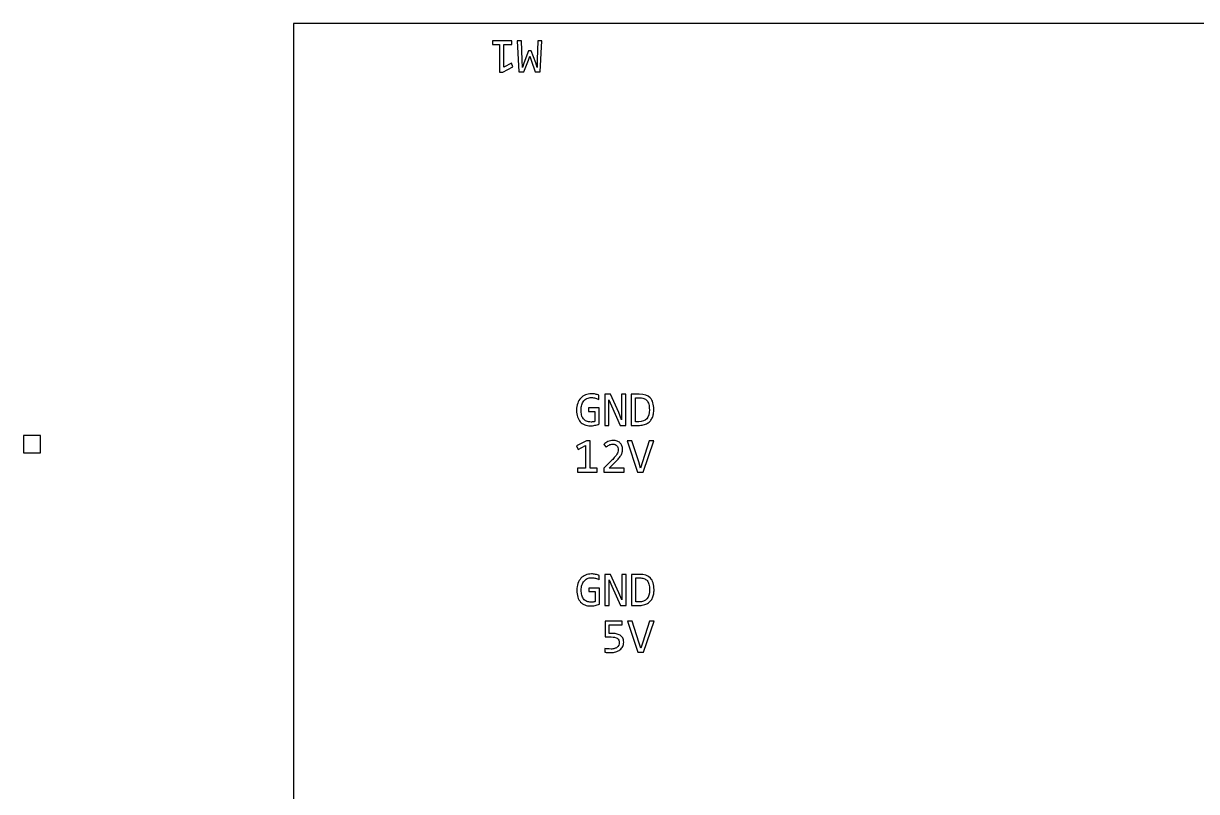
# Model space of a CAD drawing. Extents: x -3.55 to 1.83, y -0.93 to 2.57.
# Drawn here: x -3.546 to -0.876, y 0.823 to 2.572 of the extents above; entities that cross this region are included whole.
import ezdxf

# ---------------------------------------------------------------- set-up
doc = ezdxf.new("R2010")
doc.units = 0
doc.header["$MEASUREMENT"] = 0
doc.layers.add('LAYER_1', color=7, linetype='CONTINUOUS')

msp = doc.modelspace()

# ---------------------------------------------------------------- linework, layer by layer
at = {"layer": 'LAYER_1'}
for points in [[(-2.9308, -0.9252), (1.833, -0.9252), (1.833, 2.5716), (-2.9308, 2.5716), (-2.9308, -0.9252)], [(-3.5456, 1.594), (-3.5071, 1.594), (-3.5071, 1.6333), (-3.5456, 1.6333), (-3.5456, 1.594)]]:
    msp.add_lwpolyline(points, close=True, dxfattribs=at)
for points, knots in [([(-2.4785, 2.5322), (-2.4785, 2.5322), (-2.4339, 2.5322), (-2.4339, 2.5322), (-2.4339, 2.5322), (-2.4339, 2.5234), (-2.4339, 2.5234), (-2.4339, 2.5234), (-2.4522, 2.5234), (-2.4522, 2.5234), (-2.4522, 2.5234), (-2.4522, 2.4717), (-2.4522, 2.4717), (-2.4522, 2.4717), (-2.4352, 2.4809), (-2.4352, 2.4809), (-2.4352, 2.4809), (-2.4317, 2.4729), (-2.4317, 2.4729), (-2.4317, 2.4729), (-2.4543, 2.461), (-2.4543, 2.461), (-2.4543, 2.461), (-2.4626, 2.461), (-2.4626, 2.461), (-2.4626, 2.461), (-2.4626, 2.5234), (-2.4626, 2.5234), (-2.4626, 2.5234), (-2.4785, 2.5234), (-2.4785, 2.5234), (-2.4785, 2.5234), (-2.4785, 2.5322), (-2.4785, 2.5322)], [0, 0, 0, 0, 0.090909, 0.090909, 0.090909, 0.181818, 0.181818, 0.181818, 0.272727, 0.272727, 0.272727, 0.363636, 0.363636, 0.363636, 0.454545, 0.454545, 0.454545, 0.545455, 0.545455, 0.545455, 0.636364, 0.636364, 0.636364, 0.727273, 0.727273, 0.727273, 0.818182, 0.818182, 0.818182, 0.909091, 0.909091, 0.909091, 1, 1, 1, 1]), ([(-2.4217, 2.5322), (-2.4217, 2.5322), (-2.4123, 2.5322), (-2.4123, 2.5322), (-2.4123, 2.5322), (-2.4109, 2.4879), (-2.4109, 2.4879), (-2.4109, 2.4879), (-2.4102, 2.471), (-2.4102, 2.471), (-2.4102, 2.471), (-2.407, 2.4809), (-2.407, 2.4809), (-2.407, 2.4809), (-2.3965, 2.5091), (-2.3965, 2.5091), (-2.3965, 2.5091), (-2.3898, 2.5091), (-2.3898, 2.5091), (-2.3898, 2.5091), (-2.3799, 2.4819), (-2.3799, 2.4819), (-2.3799, 2.4819), (-2.3766, 2.471), (-2.3766, 2.471), (-2.3766, 2.471), (-2.3764, 2.4887), (-2.3764, 2.4887), (-2.3764, 2.4887), (-2.3751, 2.5322), (-2.3751, 2.5322), (-2.3751, 2.5322), (-2.366, 2.5322), (-2.366, 2.5322), (-2.366, 2.5322), (-2.3695, 2.4613), (-2.3695, 2.4613), (-2.3695, 2.4613), (-2.3809, 2.4613), (-2.3809, 2.4613), (-2.3809, 2.4613), (-2.3905, 2.4881), (-2.3905, 2.4881), (-2.3905, 2.4881), (-2.3935, 2.4971), (-2.3935, 2.4971), (-2.3935, 2.4971), (-2.3965, 2.4881), (-2.3965, 2.4881), (-2.3965, 2.4881), (-2.4065, 2.4613), (-2.4065, 2.4613), (-2.4065, 2.4613), (-2.4183, 2.4613), (-2.4183, 2.4613), (-2.4183, 2.4613), (-2.4217, 2.5322), (-2.4217, 2.5322)], [0, 0, 0, 0, 0.052632, 0.052632, 0.052632, 0.105263, 0.105263, 0.105263, 0.157895, 0.157895, 0.157895, 0.210526, 0.210526, 0.210526, 0.263158, 0.263158, 0.263158, 0.315789, 0.315789, 0.315789, 0.368421, 0.368421, 0.368421, 0.421053, 0.421053, 0.421053, 0.473684, 0.473684, 0.473684, 0.526316, 0.526316, 0.526316, 0.578947, 0.578947, 0.578947, 0.631579, 0.631579, 0.631579, 0.684211, 0.684211, 0.684211, 0.736842, 0.736842, 0.736842, 0.789474, 0.789474, 0.789474, 0.842105, 0.842105, 0.842105, 0.894737, 0.894737, 0.894737, 0.947368, 0.947368, 0.947368, 1, 1, 1, 1]), ([(-2.2358, 1.7155), (-2.2384, 1.7169), (-2.2411, 1.718), (-2.2439, 1.7188), (-2.2467, 1.7196), (-2.2497, 1.7199), (-2.253, 1.7199), (-2.2568, 1.7199), (-2.2601, 1.7193), (-2.2631, 1.7179), (-2.266, 1.7166), (-2.2684, 1.7147), (-2.2705, 1.7123), (-2.2725, 1.7098), (-2.274, 1.7069), (-2.2751, 1.7034), (-2.2761, 1.7), (-2.2767, 1.6962), (-2.2767, 1.6921), (-2.2767, 1.6877), (-2.2762, 1.6838), (-2.2754, 1.6804), (-2.2745, 1.677), (-2.2732, 1.674), (-2.2713, 1.6716), (-2.2695, 1.6693), (-2.2671, 1.6674), (-2.2642, 1.6662), (-2.2614, 1.6649), (-2.2579, 1.6643), (-2.2539, 1.6643), (-2.2532, 1.6643), (-2.2525, 1.6643), (-2.2517, 1.6644), (-2.2509, 1.6645), (-2.2501, 1.6646), (-2.2493, 1.6647), (-2.2485, 1.6648), (-2.2477, 1.665), (-2.247, 1.6651), (-2.2462, 1.6653), (-2.2456, 1.6655), (-2.245, 1.6657), (-2.245, 1.6657), (-2.245, 1.6883), (-2.245, 1.6883), (-2.245, 1.6883), (-2.2595, 1.6883), (-2.2595, 1.6883), (-2.2595, 1.6883), (-2.2595, 1.6963), (-2.2595, 1.6963), (-2.2595, 1.6963), (-2.2354, 1.6963), (-2.2354, 1.6963), (-2.2354, 1.6963), (-2.2354, 1.66), (-2.2354, 1.66), (-2.2369, 1.6593), (-2.2385, 1.6587), (-2.2401, 1.6582), (-2.2418, 1.6576), (-2.2435, 1.6572), (-2.2452, 1.6568), (-2.2469, 1.6564), (-2.2486, 1.6562), (-2.2503, 1.656), (-2.252, 1.6558), (-2.2537, 1.6557), (-2.2552, 1.6557), (-2.2601, 1.6557), (-2.2645, 1.6565), (-2.2684, 1.658), (-2.2722, 1.6595), (-2.2756, 1.6618), (-2.2783, 1.6648), (-2.281, 1.6677), (-2.2831, 1.6715), (-2.2846, 1.6759), (-2.286, 1.6804), (-2.2868, 1.6855), (-2.2868, 1.6914), (-2.2868, 1.6972), (-2.286, 1.7024), (-2.2843, 1.707), (-2.2827, 1.7116), (-2.2804, 1.7156), (-2.2775, 1.7188), (-2.2745, 1.722), (-2.271, 1.7244), (-2.2668, 1.7261), (-2.2627, 1.7278), (-2.2581, 1.7286), (-2.2531, 1.7286), (-2.25, 1.7286), (-2.2469, 1.7283), (-2.2441, 1.7278), (-2.2412, 1.7272), (-2.2384, 1.7263), (-2.2358, 1.7251), (-2.2358, 1.7251), (-2.2358, 1.7155), (-2.2358, 1.7155)], [0, 0, 0, 0, 0.029412, 0.029412, 0.029412, 0.058824, 0.058824, 0.058824, 0.088235, 0.088235, 0.088235, 0.117647, 0.117647, 0.117647, 0.147059, 0.147059, 0.147059, 0.176471, 0.176471, 0.176471, 0.205882, 0.205882, 0.205882, 0.235294, 0.235294, 0.235294, 0.264706, 0.264706, 0.264706, 0.294118, 0.294118, 0.294118, 0.323529, 0.323529, 0.323529, 0.352941, 0.352941, 0.352941, 0.382353, 0.382353, 0.382353, 0.411765, 0.411765, 0.411765, 0.441176, 0.441176, 0.441176, 0.470588, 0.470588, 0.470588, 0.5, 0.5, 0.5, 0.529412, 0.529412, 0.529412, 0.558824, 0.558824, 0.558824, 0.588235, 0.588235, 0.588235, 0.617647, 0.617647, 0.617647, 0.647059, 0.647059, 0.647059, 0.676471, 0.676471, 0.676471, 0.705882, 0.705882, 0.705882, 0.735294, 0.735294, 0.735294, 0.764706, 0.764706, 0.764706, 0.794118, 0.794118, 0.794118, 0.823529, 0.823529, 0.823529, 0.852941, 0.852941, 0.852941, 0.882353, 0.882353, 0.882353, 0.911765, 0.911765, 0.911765, 0.941176, 0.941176, 0.941176, 0.970588, 0.970588, 0.970588, 1, 1, 1, 1]), ([(-2.1746, 1.6567), (-2.1746, 1.6567), (-2.1877, 1.6567), (-2.1877, 1.6567), (-2.1877, 1.6567), (-2.2074, 1.7009), (-2.2074, 1.7009), (-2.2074, 1.7009), (-2.2131, 1.7152), (-2.2131, 1.7152), (-2.2131, 1.7152), (-2.2131, 1.6794), (-2.2131, 1.6794), (-2.2131, 1.6794), (-2.2131, 1.6567), (-2.2131, 1.6567), (-2.2131, 1.6567), (-2.2228, 1.6567), (-2.2228, 1.6567), (-2.2228, 1.6567), (-2.2228, 1.7276), (-2.2228, 1.7276), (-2.2228, 1.7276), (-2.2099, 1.7276), (-2.2099, 1.7276), (-2.2099, 1.7276), (-2.191, 1.6857), (-2.191, 1.6857), (-2.191, 1.6857), (-2.1842, 1.6695), (-2.1842, 1.6695), (-2.1842, 1.6695), (-2.1842, 1.7075), (-2.1842, 1.7075), (-2.1842, 1.7075), (-2.1842, 1.7276), (-2.1842, 1.7276), (-2.1842, 1.7276), (-2.1746, 1.7276), (-2.1746, 1.7276), (-2.1746, 1.7276), (-2.1746, 1.6567), (-2.1746, 1.6567)], [0, 0, 0, 0, 0.071429, 0.071429, 0.071429, 0.142857, 0.142857, 0.142857, 0.214286, 0.214286, 0.214286, 0.285714, 0.285714, 0.285714, 0.357143, 0.357143, 0.357143, 0.428571, 0.428571, 0.428571, 0.5, 0.5, 0.5, 0.571429, 0.571429, 0.571429, 0.642857, 0.642857, 0.642857, 0.714286, 0.714286, 0.714286, 0.785714, 0.785714, 0.785714, 0.857143, 0.857143, 0.857143, 0.928571, 0.928571, 0.928571, 1, 1, 1, 1]), ([(-2.111, 1.6929), (-2.111, 1.6896), (-2.1113, 1.6863), (-2.1118, 1.6832), (-2.1124, 1.6801), (-2.1132, 1.6772), (-2.1144, 1.6745), (-2.1155, 1.6718), (-2.117, 1.6694), (-2.1189, 1.6672), (-2.1207, 1.665), (-2.123, 1.6632), (-2.1256, 1.6616), (-2.1283, 1.6601), (-2.1314, 1.6589), (-2.135, 1.658), (-2.1385, 1.6571), (-2.1425, 1.6567), (-2.1471, 1.6567), (-2.1471, 1.6567), (-2.1623, 1.6567), (-2.1623, 1.6567), (-2.1623, 1.6567), (-2.1623, 1.7276), (-2.1623, 1.7276), (-2.1623, 1.7276), (-2.144, 1.7276), (-2.144, 1.7276), (-2.1329, 1.7276), (-2.1247, 1.7248), (-2.1192, 1.7191), (-2.1138, 1.7134), (-2.111, 1.7047), (-2.111, 1.6929)], [0, 0, 0, 0, 0.090909, 0.090909, 0.090909, 0.181818, 0.181818, 0.181818, 0.272727, 0.272727, 0.272727, 0.363636, 0.363636, 0.363636, 0.454545, 0.454545, 0.454545, 0.545455, 0.545455, 0.545455, 0.636364, 0.636364, 0.636364, 0.727273, 0.727273, 0.727273, 0.818182, 0.818182, 0.818182, 0.909091, 0.909091, 0.909091, 1, 1, 1, 1]), ([(-2.1212, 1.6923), (-2.1212, 1.6973), (-2.1216, 1.7015), (-2.1226, 1.705), (-2.1235, 1.7085), (-2.1249, 1.7113), (-2.1269, 1.7134), (-2.1288, 1.7156), (-2.1312, 1.7171), (-2.1341, 1.7181), (-2.137, 1.719), (-2.1404, 1.7195), (-2.1443, 1.7195), (-2.1443, 1.7195), (-2.1526, 1.7195), (-2.1526, 1.7195), (-2.1526, 1.7195), (-2.1526, 1.6651), (-2.1526, 1.6651), (-2.1526, 1.6651), (-2.1454, 1.6651), (-2.1454, 1.6651), (-2.1292, 1.6651), (-2.1212, 1.6741), (-2.1212, 1.6923)], [0, 0, 0, 0, 0.125, 0.125, 0.125, 0.25, 0.25, 0.25, 0.375, 0.375, 0.375, 0.5, 0.5, 0.5, 0.625, 0.625, 0.625, 0.75, 0.75, 0.75, 0.875, 0.875, 0.875, 1, 1, 1, 1]), ([(-2.24, 1.5505), (-2.24, 1.5505), (-2.2845, 1.5505), (-2.2845, 1.5505), (-2.2845, 1.5505), (-2.2845, 1.5593), (-2.2845, 1.5593), (-2.2845, 1.5593), (-2.2663, 1.5593), (-2.2663, 1.5593), (-2.2663, 1.5593), (-2.2663, 1.611), (-2.2663, 1.611), (-2.2663, 1.611), (-2.2833, 1.6018), (-2.2833, 1.6018), (-2.2833, 1.6018), (-2.2868, 1.6098), (-2.2868, 1.6098), (-2.2868, 1.6098), (-2.2642, 1.6217), (-2.2642, 1.6217), (-2.2642, 1.6217), (-2.2559, 1.6217), (-2.2559, 1.6217), (-2.2559, 1.6217), (-2.2559, 1.5593), (-2.2559, 1.5593), (-2.2559, 1.5593), (-2.24, 1.5593), (-2.24, 1.5593), (-2.24, 1.5593), (-2.24, 1.5505), (-2.24, 1.5505)], [0, 0, 0, 0, 0.090909, 0.090909, 0.090909, 0.181818, 0.181818, 0.181818, 0.272727, 0.272727, 0.272727, 0.363636, 0.363636, 0.363636, 0.454545, 0.454545, 0.454545, 0.545455, 0.545455, 0.545455, 0.636364, 0.636364, 0.636364, 0.727273, 0.727273, 0.727273, 0.818182, 0.818182, 0.818182, 0.909091, 0.909091, 0.909091, 1, 1, 1, 1]), ([(-2.1783, 1.5505), (-2.1783, 1.5505), (-2.225, 1.5505), (-2.225, 1.5505), (-2.225, 1.5505), (-2.225, 1.559), (-2.225, 1.559), (-2.225, 1.559), (-2.2067, 1.5772), (-2.2067, 1.5772), (-2.2037, 1.5802), (-2.2013, 1.5827), (-2.1994, 1.5849), (-2.1975, 1.5871), (-2.196, 1.589), (-2.195, 1.5908), (-2.1939, 1.5926), (-2.1932, 1.5943), (-2.1929, 1.5959), (-2.1925, 1.5975), (-2.1923, 1.5992), (-2.1923, 1.6011), (-2.1923, 1.6028), (-2.1926, 1.6045), (-2.193, 1.606), (-2.1935, 1.6076), (-2.1942, 1.609), (-2.1952, 1.6102), (-2.1962, 1.6114), (-2.1974, 1.6123), (-2.199, 1.613), (-2.2006, 1.6137), (-2.2024, 1.614), (-2.2046, 1.614), (-2.2076, 1.614), (-2.2103, 1.6134), (-2.2128, 1.612), (-2.2152, 1.6107), (-2.2175, 1.609), (-2.2196, 1.6068), (-2.2196, 1.6068), (-2.2248, 1.6131), (-2.2248, 1.6131), (-2.2221, 1.6159), (-2.219, 1.6181), (-2.2155, 1.6198), (-2.212, 1.6215), (-2.208, 1.6224), (-2.2033, 1.6224), (-2.2002, 1.6224), (-2.1973, 1.6219), (-2.1947, 1.621), (-2.1921, 1.62), (-2.1899, 1.6187), (-2.188, 1.6169), (-2.1861, 1.6151), (-2.1847, 1.613), (-2.1837, 1.6104), (-2.1826, 1.6078), (-2.1821, 1.6049), (-2.1821, 1.6017), (-2.1821, 1.599), (-2.1825, 1.5965), (-2.1832, 1.5942), (-2.1839, 1.5918), (-2.185, 1.5895), (-2.1865, 1.5873), (-2.1879, 1.585), (-2.1898, 1.5826), (-2.192, 1.5801), (-2.1942, 1.5777), (-2.1969, 1.575), (-2.1999, 1.572), (-2.1999, 1.572), (-2.2128, 1.5595), (-2.2128, 1.5595), (-2.2128, 1.5595), (-2.1783, 1.5595), (-2.1783, 1.5595), (-2.1783, 1.5595), (-2.1783, 1.5505), (-2.1783, 1.5505)], [0, 0, 0, 0, 0.037037, 0.037037, 0.037037, 0.074074, 0.074074, 0.074074, 0.111111, 0.111111, 0.111111, 0.148148, 0.148148, 0.148148, 0.185185, 0.185185, 0.185185, 0.222222, 0.222222, 0.222222, 0.259259, 0.259259, 0.259259, 0.296296, 0.296296, 0.296296, 0.333333, 0.333333, 0.333333, 0.37037, 0.37037, 0.37037, 0.407407, 0.407407, 0.407407, 0.444444, 0.444444, 0.444444, 0.481481, 0.481481, 0.481481, 0.518519, 0.518519, 0.518519, 0.555556, 0.555556, 0.555556, 0.592593, 0.592593, 0.592593, 0.62963, 0.62963, 0.62963, 0.666667, 0.666667, 0.666667, 0.703704, 0.703704, 0.703704, 0.740741, 0.740741, 0.740741, 0.777778, 0.777778, 0.777778, 0.814815, 0.814815, 0.814815, 0.851852, 0.851852, 0.851852, 0.888889, 0.888889, 0.888889, 0.925926, 0.925926, 0.925926, 0.962963, 0.962963, 0.962963, 1, 1, 1, 1]), ([(-2.1111, 1.6214), (-2.1111, 1.6214), (-2.1352, 1.5505), (-2.1352, 1.5505), (-2.1352, 1.5505), (-2.1482, 1.5505), (-2.1482, 1.5505), (-2.1482, 1.5505), (-2.1717, 1.6214), (-2.1717, 1.6214), (-2.1717, 1.6214), (-2.1608, 1.6214), (-2.1608, 1.6214), (-2.1608, 1.6214), (-2.1455, 1.5736), (-2.1455, 1.5736), (-2.1455, 1.5736), (-2.1412, 1.5596), (-2.1412, 1.5596), (-2.1412, 1.5596), (-2.1367, 1.5736), (-2.1367, 1.5736), (-2.1367, 1.5736), (-2.1214, 1.6214), (-2.1214, 1.6214), (-2.1214, 1.6214), (-2.1111, 1.6214), (-2.1111, 1.6214)], [0, 0, 0, 0, 0.111111, 0.111111, 0.111111, 0.222222, 0.222222, 0.222222, 0.333333, 0.333333, 0.333333, 0.444444, 0.444444, 0.444444, 0.555556, 0.555556, 0.555556, 0.666667, 0.666667, 0.666667, 0.777778, 0.777778, 0.777778, 0.888889, 0.888889, 0.888889, 1, 1, 1, 1]), ([(-2.2353, 1.3054), (-2.2379, 1.3068), (-2.2406, 1.3079), (-2.2434, 1.3087), (-2.2462, 1.3094), (-2.2492, 1.3098), (-2.2525, 1.3098), (-2.2563, 1.3098), (-2.2596, 1.3092), (-2.2625, 1.3078), (-2.2655, 1.3065), (-2.2679, 1.3046), (-2.2699, 1.3021), (-2.2719, 1.2997), (-2.2735, 1.2968), (-2.2746, 1.2933), (-2.2756, 1.2899), (-2.2761, 1.2861), (-2.2761, 1.2819), (-2.2761, 1.2776), (-2.2757, 1.2737), (-2.2749, 1.2703), (-2.274, 1.2668), (-2.2726, 1.2639), (-2.2708, 1.2615), (-2.2689, 1.2592), (-2.2666, 1.2573), (-2.2637, 1.2561), (-2.2608, 1.2548), (-2.2574, 1.2542), (-2.2534, 1.2542), (-2.2527, 1.2542), (-2.2519, 1.2542), (-2.2511, 1.2543), (-2.2504, 1.2543), (-2.2496, 1.2544), (-2.2488, 1.2546), (-2.248, 1.2547), (-2.2472, 1.2548), (-2.2465, 1.255), (-2.2457, 1.2552), (-2.2451, 1.2554), (-2.2445, 1.2556), (-2.2445, 1.2556), (-2.2445, 1.2782), (-2.2445, 1.2782), (-2.2445, 1.2782), (-2.259, 1.2782), (-2.259, 1.2782), (-2.259, 1.2782), (-2.259, 1.2862), (-2.259, 1.2862), (-2.259, 1.2862), (-2.2349, 1.2862), (-2.2349, 1.2862), (-2.2349, 1.2862), (-2.2349, 1.2499), (-2.2349, 1.2499), (-2.2364, 1.2492), (-2.238, 1.2486), (-2.2396, 1.248), (-2.2413, 1.2475), (-2.2429, 1.247), (-2.2447, 1.2467), (-2.2464, 1.2463), (-2.2481, 1.246), (-2.2498, 1.2459), (-2.2515, 1.2457), (-2.2531, 1.2456), (-2.2547, 1.2456), (-2.2596, 1.2456), (-2.2639, 1.2464), (-2.2678, 1.2479), (-2.2717, 1.2494), (-2.275, 1.2517), (-2.2778, 1.2546), (-2.2805, 1.2576), (-2.2826, 1.2613), (-2.2841, 1.2658), (-2.2855, 1.2703), (-2.2863, 1.2754), (-2.2863, 1.2813), (-2.2863, 1.2871), (-2.2854, 1.2923), (-2.2838, 1.2969), (-2.2822, 1.3015), (-2.2799, 1.3054), (-2.2769, 1.3086), (-2.274, 1.3118), (-2.2705, 1.3143), (-2.2663, 1.316), (-2.2622, 1.3177), (-2.2576, 1.3185), (-2.2526, 1.3185), (-2.2494, 1.3185), (-2.2464, 1.3182), (-2.2435, 1.3176), (-2.2406, 1.3171), (-2.2379, 1.3162), (-2.2353, 1.3149), (-2.2353, 1.3149), (-2.2353, 1.3054), (-2.2353, 1.3054)], [0, 0, 0, 0, 0.029412, 0.029412, 0.029412, 0.058824, 0.058824, 0.058824, 0.088235, 0.088235, 0.088235, 0.117647, 0.117647, 0.117647, 0.147059, 0.147059, 0.147059, 0.176471, 0.176471, 0.176471, 0.205882, 0.205882, 0.205882, 0.235294, 0.235294, 0.235294, 0.264706, 0.264706, 0.264706, 0.294118, 0.294118, 0.294118, 0.323529, 0.323529, 0.323529, 0.352941, 0.352941, 0.352941, 0.382353, 0.382353, 0.382353, 0.411765, 0.411765, 0.411765, 0.441176, 0.441176, 0.441176, 0.470588, 0.470588, 0.470588, 0.5, 0.5, 0.5, 0.529412, 0.529412, 0.529412, 0.558824, 0.558824, 0.558824, 0.588235, 0.588235, 0.588235, 0.617647, 0.617647, 0.617647, 0.647059, 0.647059, 0.647059, 0.676471, 0.676471, 0.676471, 0.705882, 0.705882, 0.705882, 0.735294, 0.735294, 0.735294, 0.764706, 0.764706, 0.764706, 0.794118, 0.794118, 0.794118, 0.823529, 0.823529, 0.823529, 0.852941, 0.852941, 0.852941, 0.882353, 0.882353, 0.882353, 0.911765, 0.911765, 0.911765, 0.941176, 0.941176, 0.941176, 0.970588, 0.970588, 0.970588, 1, 1, 1, 1]), ([(-2.1741, 1.2466), (-2.1741, 1.2466), (-2.1871, 1.2466), (-2.1871, 1.2466), (-2.1871, 1.2466), (-2.2069, 1.2908), (-2.2069, 1.2908), (-2.2069, 1.2908), (-2.2126, 1.305), (-2.2126, 1.305), (-2.2126, 1.305), (-2.2126, 1.2693), (-2.2126, 1.2693), (-2.2126, 1.2693), (-2.2126, 1.2466), (-2.2126, 1.2466), (-2.2126, 1.2466), (-2.2223, 1.2466), (-2.2223, 1.2466), (-2.2223, 1.2466), (-2.2223, 1.3175), (-2.2223, 1.3175), (-2.2223, 1.3175), (-2.2094, 1.3175), (-2.2094, 1.3175), (-2.2094, 1.3175), (-2.1905, 1.2756), (-2.1905, 1.2756), (-2.1905, 1.2756), (-2.1837, 1.2594), (-2.1837, 1.2594), (-2.1837, 1.2594), (-2.1837, 1.2974), (-2.1837, 1.2974), (-2.1837, 1.2974), (-2.1837, 1.3175), (-2.1837, 1.3175), (-2.1837, 1.3175), (-2.1741, 1.3175), (-2.1741, 1.3175), (-2.1741, 1.3175), (-2.1741, 1.2466), (-2.1741, 1.2466)], [0, 0, 0, 0, 0.071429, 0.071429, 0.071429, 0.142857, 0.142857, 0.142857, 0.214286, 0.214286, 0.214286, 0.285714, 0.285714, 0.285714, 0.357143, 0.357143, 0.357143, 0.428571, 0.428571, 0.428571, 0.5, 0.5, 0.5, 0.571429, 0.571429, 0.571429, 0.642857, 0.642857, 0.642857, 0.714286, 0.714286, 0.714286, 0.785714, 0.785714, 0.785714, 0.857143, 0.857143, 0.857143, 0.928571, 0.928571, 0.928571, 1, 1, 1, 1]), ([(-2.1105, 1.2828), (-2.1105, 1.2794), (-2.1108, 1.2762), (-2.1113, 1.2731), (-2.1118, 1.27), (-2.1127, 1.2671), (-2.1138, 1.2644), (-2.115, 1.2617), (-2.1165, 1.2593), (-2.1183, 1.2571), (-2.1202, 1.2549), (-2.1224, 1.253), (-2.1251, 1.2515), (-2.1278, 1.2499), (-2.1309, 1.2487), (-2.1344, 1.2479), (-2.138, 1.247), (-2.142, 1.2466), (-2.1466, 1.2466), (-2.1466, 1.2466), (-2.1617, 1.2466), (-2.1617, 1.2466), (-2.1617, 1.2466), (-2.1617, 1.3175), (-2.1617, 1.3175), (-2.1617, 1.3175), (-2.1435, 1.3175), (-2.1435, 1.3175), (-2.1324, 1.3175), (-2.1241, 1.3146), (-2.1187, 1.309), (-2.1132, 1.3033), (-2.1105, 1.2945), (-2.1105, 1.2828)], [0, 0, 0, 0, 0.090909, 0.090909, 0.090909, 0.181818, 0.181818, 0.181818, 0.272727, 0.272727, 0.272727, 0.363636, 0.363636, 0.363636, 0.454545, 0.454545, 0.454545, 0.545455, 0.545455, 0.545455, 0.636364, 0.636364, 0.636364, 0.727273, 0.727273, 0.727273, 0.818182, 0.818182, 0.818182, 0.909091, 0.909091, 0.909091, 1, 1, 1, 1]), ([(-2.1206, 1.2821), (-2.1206, 1.2872), (-2.1211, 1.2914), (-2.122, 1.2949), (-2.123, 1.2984), (-2.1244, 1.3012), (-2.1263, 1.3033), (-2.1283, 1.3054), (-2.1307, 1.307), (-2.1336, 1.3079), (-2.1364, 1.3089), (-2.1399, 1.3094), (-2.1438, 1.3094), (-2.1438, 1.3094), (-2.1521, 1.3094), (-2.1521, 1.3094), (-2.1521, 1.3094), (-2.1521, 1.2549), (-2.1521, 1.2549), (-2.1521, 1.2549), (-2.1449, 1.2549), (-2.1449, 1.2549), (-2.1287, 1.2549), (-2.1206, 1.264), (-2.1206, 1.2821)], [0, 0, 0, 0, 0.125, 0.125, 0.125, 0.25, 0.25, 0.25, 0.375, 0.375, 0.375, 0.5, 0.5, 0.5, 0.625, 0.625, 0.625, 0.75, 0.75, 0.75, 0.875, 0.875, 0.875, 1, 1, 1, 1]), ([(-2.1796, 1.1631), (-2.1796, 1.1595), (-2.1803, 1.1563), (-2.1818, 1.1534), (-2.1834, 1.1505), (-2.1854, 1.1481), (-2.1881, 1.146), (-2.1908, 1.1439), (-2.1939, 1.1423), (-2.1975, 1.1411), (-2.2011, 1.1399), (-2.205, 1.1394), (-2.2092, 1.1394), (-2.2103, 1.1394), (-2.2114, 1.1394), (-2.2126, 1.1395), (-2.2138, 1.1395), (-2.215, 1.1396), (-2.2162, 1.1397), (-2.2174, 1.1398), (-2.2186, 1.1399), (-2.2197, 1.14), (-2.2209, 1.1401), (-2.2219, 1.1402), (-2.2228, 1.1404), (-2.2228, 1.1404), (-2.2228, 1.1489), (-2.2228, 1.1489), (-2.2208, 1.1485), (-2.2186, 1.1481), (-2.2161, 1.1479), (-2.2136, 1.1477), (-2.211, 1.1476), (-2.2084, 1.1476), (-2.2056, 1.1476), (-2.2029, 1.1479), (-2.2006, 1.1486), (-2.1983, 1.1493), (-2.1964, 1.1503), (-2.1947, 1.1516), (-2.1931, 1.1529), (-2.1918, 1.1544), (-2.191, 1.1562), (-2.1901, 1.1581), (-2.1897, 1.1601), (-2.1897, 1.1624), (-2.1897, 1.1668), (-2.1913, 1.17), (-2.1944, 1.172), (-2.1976, 1.174), (-2.2022, 1.175), (-2.2081, 1.175), (-2.2081, 1.175), (-2.2216, 1.175), (-2.2216, 1.175), (-2.2216, 1.175), (-2.2216, 1.2113), (-2.2216, 1.2113), (-2.2216, 1.2113), (-2.1833, 1.2113), (-2.1833, 1.2113), (-2.1833, 1.2113), (-2.1833, 1.203), (-2.1833, 1.203), (-2.1833, 1.203), (-2.2127, 1.203), (-2.2127, 1.203), (-2.2127, 1.203), (-2.2127, 1.1831), (-2.2127, 1.1831), (-2.2127, 1.1831), (-2.2065, 1.1831), (-2.2065, 1.1831), (-2.2031, 1.1831), (-2.1998, 1.1828), (-2.1965, 1.1822), (-2.1933, 1.1816), (-2.1905, 1.1805), (-2.1879, 1.179), (-2.1854, 1.1775), (-2.1834, 1.1754), (-2.1819, 1.1728), (-2.1803, 1.1702), (-2.1796, 1.167), (-2.1796, 1.1631)], [0, 0, 0, 0, 0.035714, 0.035714, 0.035714, 0.071429, 0.071429, 0.071429, 0.107143, 0.107143, 0.107143, 0.142857, 0.142857, 0.142857, 0.178571, 0.178571, 0.178571, 0.214286, 0.214286, 0.214286, 0.25, 0.25, 0.25, 0.285714, 0.285714, 0.285714, 0.321429, 0.321429, 0.321429, 0.357143, 0.357143, 0.357143, 0.392857, 0.392857, 0.392857, 0.428571, 0.428571, 0.428571, 0.464286, 0.464286, 0.464286, 0.5, 0.5, 0.5, 0.535714, 0.535714, 0.535714, 0.571429, 0.571429, 0.571429, 0.607143, 0.607143, 0.607143, 0.642857, 0.642857, 0.642857, 0.678571, 0.678571, 0.678571, 0.714286, 0.714286, 0.714286, 0.75, 0.75, 0.75, 0.785714, 0.785714, 0.785714, 0.821429, 0.821429, 0.821429, 0.857143, 0.857143, 0.857143, 0.892857, 0.892857, 0.892857, 0.928571, 0.928571, 0.928571, 0.964286, 0.964286, 0.964286, 1, 1, 1, 1]), ([(-2.1105, 1.2113), (-2.1105, 1.2113), (-2.1346, 1.1404), (-2.1346, 1.1404), (-2.1346, 1.1404), (-2.1476, 1.1404), (-2.1476, 1.1404), (-2.1476, 1.1404), (-2.1712, 1.2113), (-2.1712, 1.2113), (-2.1712, 1.2113), (-2.1603, 1.2113), (-2.1603, 1.2113), (-2.1603, 1.2113), (-2.145, 1.1635), (-2.145, 1.1635), (-2.145, 1.1635), (-2.1406, 1.1495), (-2.1406, 1.1495), (-2.1406, 1.1495), (-2.1362, 1.1635), (-2.1362, 1.1635), (-2.1362, 1.1635), (-2.1208, 1.2113), (-2.1208, 1.2113), (-2.1208, 1.2113), (-2.1105, 1.2113), (-2.1105, 1.2113)], [0, 0, 0, 0, 0.111111, 0.111111, 0.111111, 0.222222, 0.222222, 0.222222, 0.333333, 0.333333, 0.333333, 0.444444, 0.444444, 0.444444, 0.555556, 0.555556, 0.555556, 0.666667, 0.666667, 0.666667, 0.777778, 0.777778, 0.777778, 0.888889, 0.888889, 0.888889, 1, 1, 1, 1])]:
    msp.add_open_spline(points, degree=3, knots=knots, dxfattribs=at)

doc.saveas('drawing.dxf')
